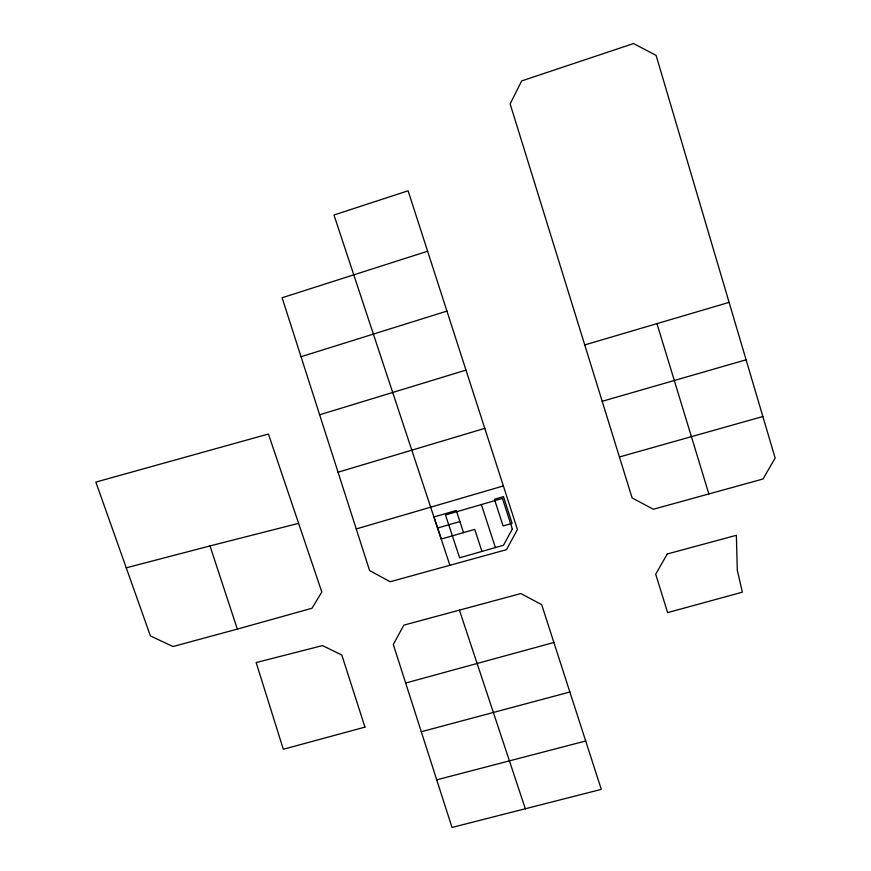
<?xml version="1.0" encoding="UTF-8"?>
<svg xmlns="http://www.w3.org/2000/svg" width="871" height="871" viewBox="0 0 871 871"><rect width="100%" height="100%" fill="white"/><g stroke="black" fill="none" stroke-linecap="round" stroke-linejoin="round"><path stroke-width="1.31" d="M427.596 251.24L282.117 297.751L369.587 570.559L390.154 581.741L506.476 549.688L517.439 529.546L408.107 190.793L333.974 215.006L449.893 565.268M446.921 311.099L301.028 356.718M465.974 370.099L319.657 414.781M584.746 344.927L729.103 302.368L656.103 55.385L633.533 43.55L521.685 80.916L510.145 103.889L632.106 497.929L653.348 509.252L763.018 479.006L775.146 458.037L729.103 302.368M484.799 428.369L338.057 472.213M356.239 528.937L503.384 485.931M746.109 359.788L602.177 401.302M437.59 528.022L459.91 521.555M762.876 416.501L619.444 456.97M237.326 629.102L312.014 608.241L321.824 592.019L268.431 434.019L95.854 482.088L150.411 635.917L172.97 646.543L237.326 629.102L209.998 545.932L126.099 567.859M405.668 683.038L452.005 827.45L601.306 789.376L541.675 604.648L520.858 593.554L403.85 625.138L393.311 644.486L405.668 683.038L553.88 642.482M569.863 692.01L421.303 731.738M436.719 779.839L585.704 740.981M209.998 545.932L298.23 523.438M525.387 808.963L459.409 610.114M463.546 532.606L456.273 510.482L433.943 516.982L441.249 539.029L474.728 529.383L481.946 551.43M481.369 504.559L495.392 547.587M657.05 323.903L708.874 493.944M512.333 529.002L503.492 545.268L459.627 557.799L445.495 514.99L502.447 498.43L512.333 529.002M667.251 553.989L655.7 574.196L667.622 612.629L742.364 592.171L737.291 570.233L736.376 535.295L667.251 553.989M503.492 496.633L494.445 499.268L503.1 525.942L512.115 523.34L503.492 496.633M364.949 727.122L283.325 749.267L256.161 662.559L322.531 645.596L341.824 655.057L364.949 727.122"/></g></svg>
